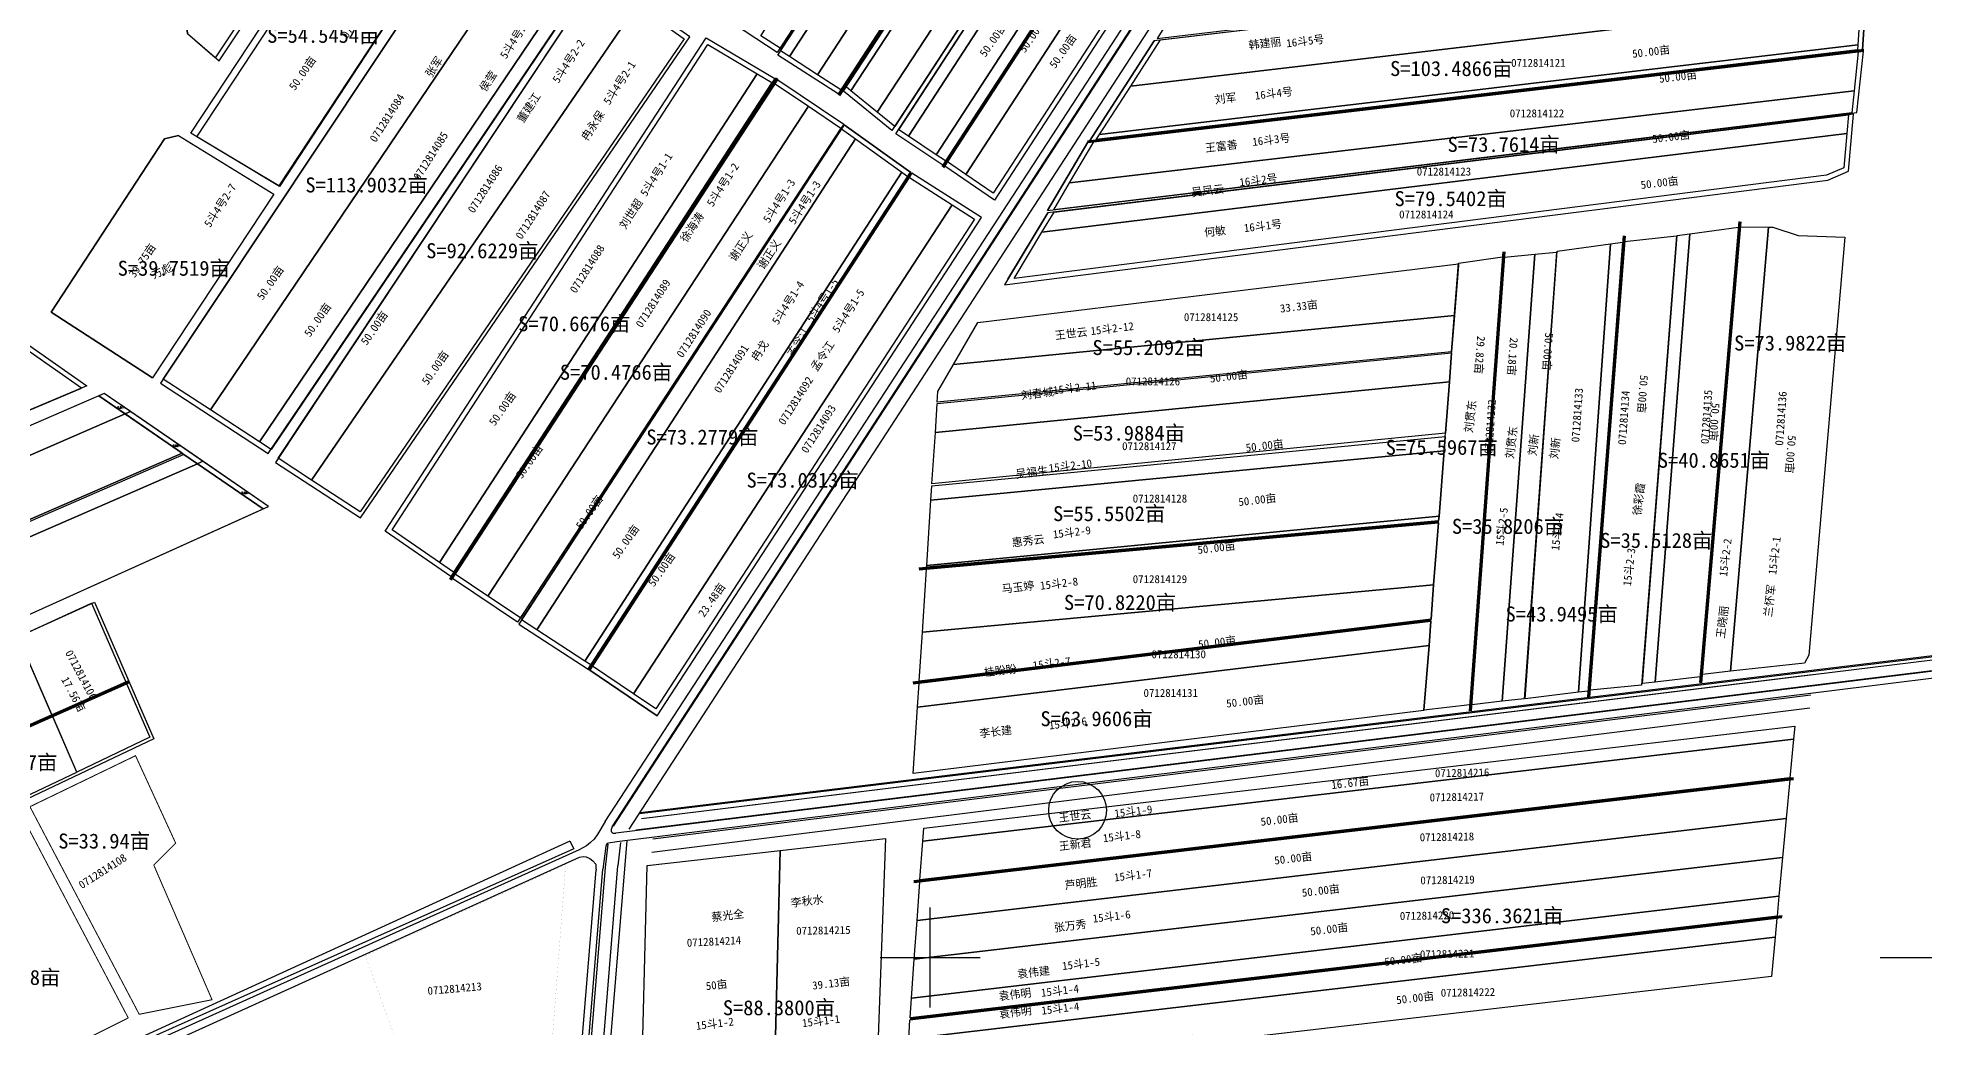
# Model space of a CAD drawing. Extents: x 541673 to 553395, y 4989791 to 4997334.
# Drawn here: x 545108 to 546994, y 4991930 to 4992920 of the extents above; entities that cross this region are included whole.
import ezdxf
from ezdxf.enums import TextEntityAlignment as Align

# ---------------------------------------------------------------- set-up
doc = ezdxf.new("R2010")
doc.units = 0
doc.header["$LTSCALE"] = 10
doc.layers.get('0').update_dxf_attribs({"linetype": 'CONTINUOUS'})
for name, color, linetype in [('2020.3月分地', 6, 'CONTINUOUS'), ('2021年', 2, 'CONTINUOUS'), ('2022年', 2, 'CONTINUOUS'), ('TK', 7, 'CONTINUOUS'), ('出地桩', 7, 'CONTINUOUS'), ('地块名称', 7, 'CONTINUOUS'), ('地籍号', 7, 'CONTINUOUS'), ('承包户', 7, 'CONTINUOUS'), ('林带', 7, 'CONTINUOUS'), ('注记', 1, 'CONTINUOUS'), ('测地框', 7, 'CONTINUOUS'), ('经营地', 6, 'CONTINUOUS'), ('经营地面积', 6, 'CONTINUOUS'), ('路林渠', 7, 'CONTINUOUS'), ('身份地块', 7, 'CONTINUOUS'), ('退界后面积', 7, 'CONTINUOUS')]:
    doc.layers.add(name, color=color, linetype=linetype)
doc.styles.add('HZ', font='rs.shx', dxfattribs={"width": 0.8, "bigfont": 'hztxt.shx'})
doc.styles.add('宋体', font='SimSun.ttf')

msp = doc.modelspace()

# ---------------------------------------------------------------- linework, layer by layer
at = {"color": 5, "linetype": 'Continuous'}
msp.add_circle((546147.5, 4992147.1), 28.9, dxfattribs=at)
at = {"layer": '2020.3月分地', "color": 3, "linetype": 'Continuous'}
for points in [[(546463.1, 4993693.6), (546491.2, 4993675.1), (545947.1, 4992845.2), (545920.8, 4992866.6)], [(546574.4, 4992700.2), (546604.7, 4992703.1), (546571.9, 4992256.2), (546541.6, 4992252.6)], [(546528.4, 4992694.2), (546572.4, 4992700.6), (546539.6, 4992252.7), (546493.8, 4992247.2), (546498.9, 4992312), (546500.7, 4992336.3), (546500.9, 4992338.3), (546503.5, 4992372.5), (546508.3, 4992434.5), (546508.5, 4992436.6), (546508.9, 4992441.2), (546513.9, 4992506.7), (546515, 4992520.8), (546515.3, 4992524.1), (546519.2, 4992575.4), (546521.5, 4992604.6), (546521.5, 4992605.4), (546524.8, 4992647.9)]]:
    msp.add_lwpolyline(points, close=True, dxfattribs=at)
at = {"layer": '2021年', "color": 4, "linetype": 'Continuous'}
for points in [[(546523.3, 4993658.9), (546551.8, 4993641.6), (546006.2, 4992802.6), (545978.5, 4992821.1)], [(545777.7, 4992912.9), (545827.1, 4992883.6), (545509.4, 4992394.9), (545462.1, 4992427.5)], [(546169.4, 4992822.8), (546927.7, 4992912.5), (546927.4, 4992907.4), (546166.2, 4992817.8)], [(546163.6, 4992815.5), (546928.1, 4992905.5), (546924, 4992866.6), (546139.5, 4992774.5)], [(545992.7, 4992116.2), (546863.4, 4992218.3), (546859.8, 4992179.6), (545989.9, 4992077.6)]]:
    msp.add_lwpolyline(points, close=True, dxfattribs=at)
at = {"layer": '2022年', "color": 4, "linetype": 'Continuous', "flags": 128}
for points in [[(545252, 4992504.3), (545195, 4992543.6), (544791.3, 4992368), (544821, 4992316.8)], [(545267.4, 4992493.7), (545253.9, 4992503), (544822, 4992315.1), (544829, 4992303)], [(545333.1, 4992448.5), (545267.4, 4992493.7), (544829, 4992303), (544863.6, 4992243.4), (545079.6, 4992345), (545095.6, 4992341.1)]]:
    msp.add_lwpolyline(points, close=True, dxfattribs=at)
at = {"layer": 'TK', "linetype": 'Continuous'}
for p, q in [((546000, 4991950), (546000, 4992050)), ((545950, 4992000), (546050, 4992000)), ((546950, 4992000), (547050, 4992000))]:
    msp.add_line(p, q, dxfattribs=at)
at = {"layer": '出地桩', "color": 2, "linetype": 'Continuous', "flags": 128}
for points in [[(545908, 4992862.8), (546461.3, 4993707.9)], [(545908.8, 4992862.3), (546462.1, 4993707.3)], [(545909.7, 4992861.7), (546462.9, 4993706.8)], [(546564.7, 4993640.7), (546011.8, 4992790.8)], [(546565.5, 4993640.1), (546012.7, 4992790.3)], [(546566.3, 4993639.6), (546013.5, 4992789.7)], [(546157.4, 4992816.7), (546933.5, 4992908.1)], [(546157.5, 4992815.7), (546933.6, 4992907.1)], [(546157.6, 4992814.8), (546933.8, 4992906.1)], [(545846.1, 4992879.7), (545519.3, 4992378.2)], [(545847, 4992879.2), (545520.2, 4992377.7)], [(545847.8, 4992878.7), (545521, 4992377.1)], [(545657.7, 4992288), (545980.4, 4992785.3)], [(545658.5, 4992287.4), (545981.3, 4992784.8)], [(545659.3, 4992286.9), (545982.1, 4992784.2)], [(546808.7, 4992735.8), (546769.5, 4992274.8)], [(546809.7, 4992735.7), (546770.5, 4992274.7)], [(546810.7, 4992735.6), (546771.5, 4992274.7)], [(546572.8, 4992705.7), (546539.1, 4992246.7)], [(546573.8, 4992705.7), (546540.1, 4992246.6)], [(546574.8, 4992705.6), (546541.1, 4992246.5)], [(546692.9, 4992721.4), (546657.5, 4992260.5)], [(546693.9, 4992721.4), (546658.5, 4992260.5)], [(546694.9, 4992721.3), (546659.5, 4992260.4)], [(545252, 4992504.3), (544821, 4992316.8)], [(545253.9, 4992503), (544822, 4992315.1)], [(545988.9, 4992389.5), (546508.5, 4992436.6)], [(545989, 4992388.5), (546508.4, 4992435.6)], [(545989.1, 4992387.5), (546508.3, 4992434.5)], [(545982.9, 4992275.6), (546500.9, 4992338.3)], [(545983, 4992274.6), (546500.8, 4992337.3)], [(545983.1, 4992273.6), (546500.7, 4992336.3)], [(545198.6, 4992276.6), (544915.9, 4992151.4)], [(545199, 4992275.6), (544916.4, 4992150.5)], [(545199.4, 4992274.7), (544916.9, 4992149.6)], [(545983.8, 4992075.8), (546863.3, 4992179)], [(545983.8, 4992074.8), (546863.2, 4992177.9)], [(545983.9, 4992076.8), (546863.4, 4992180)], [(545979.9, 4991937.6), (546851.8, 4992039.9)], [(545980, 4991938.6), (546851.9, 4992040.9)], [(545980.1, 4991939.7), (546852, 4992041.9)]]:
    msp.add_lwpolyline(points, dxfattribs=at)
at = {"layer": '林带', "color": 3}
for points, const_width in [([(545099.9, 4992150.7), (545205.5, 4992201.7), (545245.6, 4992114.3), (545223.7, 4992092.4), (545282, 4991957.7), (545209.2, 4991943.1)], 1), ([(544949.6, 4992081.1), (545089, 4992147.1), (545198.2, 4991939.5), (545073, 4991876.8)], 1), ([(545435.3, 4992001.7), (545635.6, 4992092.8), (545617.3, 4991852.4), (545497.2, 4991830.6)], 0.05)]:
    msp.add_lwpolyline(points, close=True, dxfattribs=dict(at, const_width=const_width))
at = {"layer": '测地框', "color": 7, "linetype": 'Continuous', "flags": 128}
for points, elevation in [([(545847.2, 4992904.9), (545792.9, 4992940.4), (546342.3, 4993782.1), (546397.5, 4993747.8)], 279.4), ([(546399.1, 4993747.2), (546457.8, 4993707.6), (545908, 4992863.5), (545847.8, 4992902.3)], 280), ([(546460.7, 4993701.1), (546511.3, 4993667.9), (545961.9, 4992826.8), (545913.3, 4992866.2)], 279.2), ([(546012.7, 4992792.2), (545965.9, 4992823.5), (546515.9, 4993669.3), (546564.1, 4993639.9)], 279.2), ([(546064.5, 4992757.1), (546014.6, 4992791.3), (546566.1, 4993639), (546617, 4993606.8)], 279.4), ([(545444.1, 4993129.9), (545330.8, 4993206.3), (545187.9, 4993002.9), (545255.4, 4992942.9), (545257.3, 4992923.8), (545289, 4992896.4)], 280.7), ([(545349.5, 4992771), (545260.8, 4992824.2), (545458.5, 4993123.9), (545540.4, 4993062.6)], 279.9), ([(546938.8, 4993003.8), (546944.2, 4993099.3), (546293.1, 4993024.5), (546227.1, 4992919)], 279.4), ([(545664.5, 4992986.8), (545657, 4992991.5), (545549.7, 4993054.7), (545230.4, 4992574.1), (545338.2, 4992503.8)], 280.1), ([(546932.4, 4992907.5), (546938.2, 4993001.1), (546224.1, 4992916.6), (546159.3, 4992816.3)], 279.7), ([(545759.7, 4992920.5), (545669.9, 4992983.8), (545345.4, 4992495), (545430.3, 4992439.5)], 279.6), ([(545520.9, 4992380.9), (545455.2, 4992426.1), (545776.1, 4992919.6), (545844.7, 4992879)], 279.2), ([(546926.8, 4992845), (546933.2, 4992906.3), (546157.7, 4992815.3), (546117.4, 4992746.8)], 279.6), ([(545587.6, 4992335.4), (545522.4, 4992379), (545847.9, 4992877.7), (545913.6, 4992833.3)], 279.2), ([(546897.7, 4992777.3), (546918.2, 4992786.2), (546923.4, 4992843.1), (546117.6, 4992744.4), (546074.3, 4992672.7)], 279.5), ([(545222.6, 4992579.4), (545121.1, 4992645.1), (545234.4, 4992818.5), (545248.4, 4992822), (545343.8, 4992763.2)], 280.4), ([(545980.6, 4992784.9), (545914.2, 4992832.7), (545588.8, 4992333.3), (545658.1, 4992288.3)], 279.1), ([(546051.5, 4992739.8), (545981.7, 4992784.3), (545659.7, 4992287.2), (545727.1, 4992241.7)], 279.2), ([(544760.6, 4992404.3), (544708.2, 4992494.6), (544712.8, 4992496.8), (545050.3, 4992640), (545055.9, 4992642.1), (545156.9, 4992571.4)], 280.7), ([(544949.2, 4992088.4), (544871, 4992222.3), (545164.4, 4992355.3), (545223.7, 4992218.6)], 279.6)]:
    msp.add_lwpolyline(points, close=True, dxfattribs=dict(at, elevation=elevation))
for points, elevation in [([(546938.2, 4993001.1), (546932.4, 4992907.5)], 279.7), ([(545455.2, 4992426.1), (545776.1, 4992919.6)], 279.2), ([(545776.1, 4992919.6), (545844.7, 4992879)], 279.2), ([(546159.3, 4992816.3), (546224.1, 4992916.6)], 279.7), ([(545248.4, 4992822), (545234.4, 4992818.5), (545121.1, 4992645.1)], 280.4), ([(545914.2, 4992832.7), (545980.6, 4992784.9)], 279.1), ([(546012.7, 4992792.2), (545965.9, 4992823.5)], 279.2), ([(546117.4, 4992746.8), (546157.7, 4992815.3)], 279.6), ([(546064.5, 4992757.1), (546014.6, 4992791.3)], 279.4), ([(546074.3, 4992672.7), (546897.7, 4992777.3), (546918.2, 4992786.2)], 279.5), ([(546077.6, 4992678.2), (546117.6, 4992744.4)], 279.5), ([(545121.1, 4992645.1), (545222.6, 4992579.4)], 280.4), ([(545230.4, 4992574.1), (545338.2, 4992503.8)], 280.1), ([(545520.9, 4992380.9), (545455.2, 4992426.1)], 279.2), ([(545587.6, 4992335.4), (545522.4, 4992379)], 279.2), ([(545727.1, 4992241.7), (545659.7, 4992287.2)], 279.2)]:
    msp.add_lwpolyline(points, dxfattribs=dict(at, elevation=elevation))
msp.add_lwpolyline([(545338.4, 4992450.9), (545174.1, 4992564), (545014.8, 4992494.8), (545005.3, 4992488.6), (544773.1, 4992389.4), (544859, 4992241.2), (545079.6, 4992345), (545095.6, 4992341.1)], close=True, dxfattribs=at)
at = {"layer": '测地框', "color": 1, "linetype": 'Continuous', "flags": 128}
for points in [[(545121.9, 4992242.6), (545088, 4992320.7), (544873.8, 4992223.6), (544915.9, 4992151.4)], [(545146.7, 4992185.4), (545122.7, 4992240.8), (544916.9, 4992149.6), (544950.4, 4992092.3)]]:
    msp.add_lwpolyline(points, close=True, dxfattribs=at)
at = {"layer": '经营地', "color": 5, "linetype": 'Continuous'}
msp.add_line((545168.7, 4992561.7), (545333.1, 4992448.5), dxfattribs=at)
for points in [[(546022, 4992752.7), (546044.5, 4992738.3), (545725.6, 4992248.7), (545703.4, 4992263.7)], [(545088, 4992320.7), (545161.6, 4992354.1), (545219.8, 4992220.1), (545146.7, 4992185.4)]]:
    msp.add_lwpolyline(points, close=True, dxfattribs=at)
at = {"layer": '经营地', "color": 5, "linetype": 'Continuous', "flags": 128}
msp.add_lwpolyline([(545195, 4992543.6), (545168.7, 4992561.7), (545014.8, 4992494.8), (545005.3, 4992488.6), (544777.8, 4992391.4), (544791.3, 4992368)], close=True, dxfattribs=at)
at = {"layer": '路林渠', "color": 5, "linetype": 'Continuous', "flags": 128}
for points, elevation in [([(545682.1, 4992130.7), (546662.9, 4993640), (546677.6, 4993664.6), (546694.8, 4993688.3), (546709.3, 4993710.1), (546723.4, 4993730.5), (546738.3, 4993751.9), (546753.1, 4993773.7), (546772.3, 4993802.3)], 280.3), ([(545682.1, 4992130.7), (546662.9, 4993640), (546677.6, 4993664.6), (546694.8, 4993688.3), (546709.3, 4993710.1), (546723.4, 4993730.5), (546738.3, 4993751.9), (546753.1, 4993773.7), (546772.3, 4993802.3)], 280.3), ([(545675.2, 4992135.9), (546657.8, 4993643.5), (546673.2, 4993666.6), (546691.3, 4993692.9), (546704.6, 4993713), (546719, 4993734.2), (546733.2, 4993754.3), (546749.6, 4993778.4)], 280.3), ([(545675.2, 4992135.9), (546657.8, 4993643.5), (546673.2, 4993666.6), (546691.3, 4993692.9), (546704.6, 4993713), (546719, 4993734.2), (546733.2, 4993754.3), (546749.6, 4993778.4)], 280.3), ([(544462, 4992854.9), (545063.8, 4991857.2), (545068.4, 4991851.5), (545074, 4991847.6), (545081.6, 4991845.8), (545091.3, 4991847.3), (545649.5, 4992100.3)], 283.2), ([(544462, 4992854.9), (545063.8, 4991857.2), (545068.4, 4991851.5), (545074, 4991847.6), (545081.6, 4991845.8), (545091.3, 4991847.3), (545649.5, 4992100.3)], 283.2), ([(545649, 4992107.5), (545088.9, 4991854.9), (545081.8, 4991852.5), (545079, 4991852.2), (545076.9, 4991852.7), (545075, 4991854.2), (545073.5, 4991855.9), (544468.5, 4992860.5)], 280.2), ([(545649, 4992107.5), (545088.9, 4991854.9), (545081.8, 4991852.5), (545079, 4991852.2), (545076.9, 4991852.7), (545075, 4991854.2), (545073.5, 4991855.9), (544468.5, 4992860.5)], 280.2), ([(547431.9, 4992339.3), (547413, 4992336.6), (545685.7, 4992124.3)], 281), ([(547431.9, 4992339.3), (547413, 4992336.6), (545685.7, 4992124.3)], 281), ([(547414, 4992330.4), (545686.6, 4992115.5)], 281.1), ([(547414, 4992330.4), (545686.6, 4992115.5)], 281.1), ([(545675.2, 4992135.9), (545667.7, 4992123.5), (545664, 4992118.4), (545660.5, 4992114.9), (545656.3, 4992111.7), (545649, 4992107.5)], 280.3), ([(545675.2, 4992135.9), (545667.7, 4992123.5), (545664, 4992118.4), (545660.5, 4992114.9), (545656.3, 4992111.7), (545649, 4992107.5)], 280.3), ([(545682.1, 4992130.7), (545681.2, 4992128), (545681.1, 4992126), (545682.9, 4992124.3), (545685.7, 4992124.3)], 280.3), ([(545649.5, 4992100.3), (545653, 4992101), (545656, 4992100.5), (545659.8, 4992099), (545662.8, 4992096.6), (545665.7, 4992093.2), (545665.9, 4992089.3)], 280.2), ([(545649.5, 4992100.3), (545653, 4992101), (545656, 4992100.5), (545659.8, 4992099), (545662.8, 4992096.6), (545665.7, 4992093.2), (545665.9, 4992089.3)], 280.2), ([(545675.6, 4992111.4), (545672.8, 4992088.1)], 280.3), ([(545675.6, 4992111.4), (545672.8, 4992088.1)], 280.3), ([(545686.6, 4992115.5), (545678.4, 4992114.4), (545677.2, 4992113.9), (545676, 4992112.4), (545675.6, 4992111.4)], 280.3), ([(545686.6, 4992115.5), (545678.4, 4992114.4), (545677.2, 4992113.9), (545676, 4992112.4), (545675.6, 4992111.4)], 280.3), ([(545501.7, 4990091), (545666.1, 4992087.5)], 280.5), ([(545508.3, 4990091), (545672.8, 4992088.1)], 282.9), ([(545665.9, 4992089.3), (545666.1, 4992087.5)], 280.2)]:
    msp.add_lwpolyline(points, dxfattribs=dict(at, elevation=elevation))
at = {"layer": '路林渠', "color": 4, "linetype": 'Continuous', "flags": 128}
for points, elevation in [([(545683.5, 4992131.2), (546664.3, 4993640.5), (546679, 4993665), (546696.2, 4993688.8), (546710.7, 4993710.5), (546724.8, 4993730.9), (546739.7, 4993752.3), (546754.5, 4993774.2), (546773.7, 4993802.7)], 280.1), ([(545683.5, 4992131.2), (546664.3, 4993640.5), (546679, 4993665), (546696.2, 4993688.8), (546710.7, 4993710.5), (546724.8, 4993730.9), (546739.7, 4993752.3), (546754.5, 4993774.2), (546773.7, 4993802.7)], 280.1), ([(545699.1, 4992128.1), (546679.9, 4993637.4), (546694.7, 4993661.9), (546711.9, 4993685.7), (546726.3, 4993707.4), (546740.5, 4993727.8), (546755.3, 4993749.2), (546770.2, 4993771.1), (546789.4, 4993799.6)], 280), ([(545699.1, 4992128.1), (546679.9, 4993637.4), (546694.7, 4993661.9), (546711.9, 4993685.7), (546726.3, 4993707.4), (546740.5, 4993727.8), (546755.3, 4993749.2), (546770.2, 4993771.1), (546789.4, 4993799.6)], 280), ([(545709.3, 4992143.8), (547751.1, 4992391.7)], 280.8), ([(545710.1, 4992145), (547751.2, 4992392.8)], 280.7), ([(546880.6, 4992262.4), (545722.7, 4992118.4)], 280.8), ([(546879.7, 4992249.1), (545721.6, 4992105)], 280.7), ([(545677.8, 4992113.2), (545675, 4992089.9)], 280), ([(545677.8, 4992113.2), (545675, 4992089.9)], 280), ([(545690.4, 4992114.9), (545687.7, 4992091.6)], 280.3), ([(545690.4, 4992114.9), (545687.7, 4992091.6)], 280.3), ([(545675, 4992089.9), (545590.4, 4991058.9)], 280), ([(545604.2, 4991060.9), (545687.7, 4992091.6)], 284.6)]:
    msp.add_lwpolyline(points, dxfattribs=dict(at, elevation=elevation))
at = {"layer": '路林渠', "color": 3, "linetype": 'Continuous', "flags": 128}
for points in [[(545174.1, 4992564), (545168.7, 4992561.7), (545195, 4992543.6), (545200.4, 4992545.9)], [(545200.4, 4992545.9), (545195, 4992543.6), (545252, 4992504.3), (545253.9, 4992503), (545267.4, 4992493.7), (545272.8, 4992496.1)], [(545272.8, 4992496.1), (545267.4, 4992493.7), (545333.1, 4992448.5), (545338.4, 4992450.9)]]:
    msp.add_lwpolyline(points, close=True, dxfattribs=at)
at = {"layer": '路林渠', "color": 2, "linetype": 'Continuous', "flags": 128}
msp.add_lwpolyline([(544821, 4992316.8), (545252, 4992504.3), (545253.9, 4992503), (544822, 4992315.1)], close=True, dxfattribs=at)
at = {"layer": '路林渠', "color": 3, "linetype": 'Continuous', "flags": 128}
for points, elevation in [([(547457.7, 4992353.7), (547438.9, 4992350.9), (545711.5, 4992138.7)], 280.9), ([(547452, 4992342.2), (547433.1, 4992339.5), (545705.8, 4992127.2)], 280.8), ([(546881.3, 4992271.7), (545705.8, 4992127.2)], 280.8), ([(546882.1, 4992282.5), (545711.5, 4992138.7)], 280.9), ([(545643.7, 4992108.6), (545077, 4991855.5)], 279.2), ([(545643.7, 4992108.6), (545077, 4991855.5)], 279.2), ([(545639.7, 4992116.2), (545081.9, 4991861)], 278.8), ([(545639.7, 4992116.2), (545081.9, 4991861)], 278.8), ([(545610.6, 4991068.1), (545697.1, 4992116.8)], 280.8), ([(545639.7, 4992116.2), (545643.7, 4992108.6)], 278.8), ([(545639.7, 4992116.2), (545643.7, 4992108.6)], 278.8)]:
    msp.add_lwpolyline(points, dxfattribs=dict(at, elevation=elevation))
at = {"layer": '身份地块', "color": 1, "linetype": 'Continuous'}
for points in [[(546375.2, 4993755.7), (546394.7, 4993743.6), (545850, 4992909.1), (545830.8, 4992921.6)], [(546396.4, 4993743), (546405.1, 4993737.2), (545859.3, 4992900.8), (545850.5, 4992906.5)], [(546405.1, 4993737.2), (546432.7, 4993718.5), (545887.4, 4992882.7), (545859.3, 4992900.8)], [(546432.7, 4993718.5), (546455.1, 4993703.4), (545910.8, 4992867.7), (545887.4, 4992882.7)], [(546458, 4993696.9), (546463.1, 4993693.6), (545920.8, 4992866.6), (545916.1, 4992870.4)], [(546491.2, 4993675.1), (546508.6, 4993663.7), (545964.6, 4992831), (545947.1, 4992845.2)], [(546513.2, 4993665.1), (546523.3, 4993658.9), (545978.5, 4992821.1), (545968.7, 4992827.7)], [(546551.8, 4993641.6), (546561.4, 4993635.7), (546015.5, 4992796.4), (546006.2, 4992802.6)], [(546563.3, 4993634.8), (546582, 4993623), (546035.6, 4992783), (546017.3, 4992795.5)], [(546582, 4993623), (546610, 4993605.3), (546063.1, 4992764.1), (546035.6, 4992783)], [(545547, 4993050.5), (545599.5, 4993019.6), (545280.5, 4992547.4), (545233.2, 4992578.3)], [(545599.5, 4993019.6), (545649.9, 4992989.9), (545329.4, 4992515.5), (545280.5, 4992547.4)], [(545649.9, 4992989.9), (545654.4, 4992987.3), (545661.7, 4992982.7), (545341, 4992507.9), (545329.4, 4992515.5)], [(546230.5, 4992917.4), (546933.1, 4993000.5), (546930.5, 4992957.6), (546200.8, 4992871.3)], [(545667.1, 4992979.6), (545706.6, 4992951.8), (545381.6, 4992477.3), (545348.2, 4992499.2)], [(545706.6, 4992951.8), (545754, 4992918.4), (545430.2, 4992445.5), (545381.6, 4992477.3)], [(546200.8, 4992871.3), (546930.5, 4992957.6), (546927.7, 4992912.5), (546169.4, 4992822.8)], [(545827.1, 4992883.6), (545841.9, 4992874.8), (545523.6, 4992385.1), (545509.4, 4992394.9)], [(545845.2, 4992873.5), (545878.4, 4992851.1), (545557.8, 4992361.4), (545525.1, 4992383.2)], [(546139.5, 4992774.5), (546924, 4992866.6), (546921.7, 4992844.4), (546123.7, 4992747.6)], [(545878.4, 4992851.1), (545910.9, 4992829.1), (545590.4, 4992339.6), (545557.8, 4992361.4)], [(546123.9, 4992745.2), (546918.3, 4992842.5), (546916.6, 4992823.8), (546111.8, 4992725.2)], [(545911.4, 4992828.5), (545925.4, 4992818.5), (545606.9, 4992327.6), (545591.5, 4992337.5)], [(545925.4, 4992818.5), (545971.8, 4992785.1), (545654.7, 4992296.4), (545606.9, 4992327.6)], [(546111.8, 4992725.2), (546916.6, 4992823.8), (546913.5, 4992789.6), (546896.4, 4992782.2), (546083.9, 4992679)], [(545971.8, 4992785.1), (545977.6, 4992780.9), (545660.7, 4992292.6), (545654.7, 4992296.4)], [(545979.3, 4992779.9), (546022, 4992752.7), (545703.4, 4992263.7), (545662.4, 4992291.4), (545719.8, 4992380)], [(546747, 4992721.9), (546759.6, 4992723.6), (546724.9, 4992275.2), (546712.4, 4992273.8)], [(546759.6, 4992723.6), (546808.2, 4992730.1), (546770, 4992280.5), (546724.9, 4992275.2)], [(546810.2, 4992730.5), (546838.2, 4992730.3), (546800.5, 4992286.1), (546772.2, 4992283)], [(546838.2, 4992730.3), (546842.8, 4992730.3), (546867.9, 4992721.9), (546914.6, 4992720.1), (546878.7, 4992302.2), (546874.3, 4992294.3), (546800.5, 4992286.1)], [(546604.7, 4992703.1), (546626.4, 4992705.2), (546593.9, 4992258.7), (546571.9, 4992256.2)], [(546627.1, 4992706.3), (546680.5, 4992713.6), (546648.3, 4992265.1), (546595, 4992258.6)], [(546680.5, 4992713.6), (546692.4, 4992715.2), (546657.9, 4992266.3), (546648.3, 4992265.1)], [(546694.5, 4992716), (546746.2, 4992721.4), (546711.5, 4992272.3), (546660, 4992267.3)], [(546047.7, 4992634.8), (546528.4, 4992693.4), (546528.3, 4992692.3), (546524.4, 4992641.8), (546023.4, 4992592.8)], [(546023.4, 4992592.8), (546524.4, 4992641.8), (546521.5, 4992605.4), (546007.2, 4992555.1), (546007.9, 4992566)], [(546007.1, 4992554), (546521.5, 4992604.6), (546519.2, 4992575.4), (546005.3, 4992524.8)], [(546005.3, 4992524.8), (546519.2, 4992575.4), (546515.3, 4992524.1), (546001.9, 4992473.5)], [(546001.8, 4992471.4), (546515, 4992520.8), (546513.9, 4992506.7), (546000.9, 4992457.3)], [(546000.9, 4992457.3), (546513.9, 4992506.7), (546508.9, 4992441.2), (545996.6, 4992391.8)], [(545996.6, 4992391.8), (546508.9, 4992441.2), (546508.5, 4992436.6), (545996.5, 4992390.2)], [(545996.4, 4992388.1), (546508.3, 4992434.5), (546503.5, 4992372.5), (545992.3, 4992325.4)], [(545992.3, 4992325.4), (546503.5, 4992372.5), (546500.9, 4992338.3), (545989.1, 4992276.4)], [(545989, 4992274.4), (546500.7, 4992336.3), (546498.9, 4992312), (545987.4, 4992250.4)], [(545987.4, 4992250.4), (546498.9, 4992312), (546493.8, 4992247.2), (546493.8, 4992247), (545983.1, 4992183.8)], [(545993.6, 4992129.1), (546864.6, 4992231.2), (546863.4, 4992218.3), (545992.7, 4992116.2)], [(545989.7, 4992075.5), (546859.6, 4992177.5), (546856, 4992138.8), (545987, 4992036.9)], [(545987, 4992036.9), (546856, 4992138.8), (546852.4, 4992100), (545984.2, 4991998.2)], [(545850.2, 4992107), (545955.5, 4992119), (545946.9, 4991884.5), (545930.8, 4991863.1), (545843.7, 4991854.7)], [(545717.1, 4992091.9), (545850.2, 4992107), (545843.7, 4991854.7), (545710.6, 4991842)], [(545984.2, 4991998.2), (546852.4, 4992100), (546848.7, 4992061.1), (545981.5, 4991959.4)], [(545981.5, 4991959.4), (546848.7, 4992061.1), (546846.9, 4992041.3), (545980.1, 4991939.7)], [(545979.9, 4991937.6), (546846.7, 4992039.3), (546844.9, 4992020.2), (545978.6, 4991918.6)], [(545978.6, 4991918.6), (546844.9, 4992020.2), (546841.3, 4991980.9), (546294, 4991917.2), (546262.2, 4991921.8), (546191.9, 4991914.5), (546181.1, 4991900.7), (545975.5, 4991876.3)]]:
    msp.add_lwpolyline(points, close=True, dxfattribs=at)
at = {"layer": '身份地块', "color": 1, "linetype": 'Continuous', "flags": 128}
for points in [[(545332.5, 4993199.1), (545437.2, 4993128.5), (545285.1, 4992899.7), (545265.6, 4992916.7), (545257.3, 4992923.8), (545255.4, 4992942.9), (545192.1, 4992999.2)], [(545461, 4993115.8), (545537.7, 4993058.4), (545348.9, 4992771.4), (545266.8, 4992820.6)], [(545151.5, 4992569.2), (545100.2, 4992605.1), (544739, 4992451.5), (544765.2, 4992406.3)]]:
    msp.add_lwpolyline(points, close=True, dxfattribs=at)
at = {"layer": '身份地块', "color": 1, "linetype": 'Continuous', "elevation": 280.4, "flags": 128}
msp.add_lwpolyline([(545234.4, 4992818.5), (545248.4, 4992822), (545343.8, 4992763.2), (545222.6, 4992579.4), (545121.1, 4992645.1)], close=True, dxfattribs=at)

# ---------------------------------------------------------------- texts
at = {"layer": '2020.3月分地', "color": 3, "linetype": 'Continuous', "style": '宋体'}
for s, rotation, p in [('50.00亩', 55.2668, (546062.7, 4992917.8)), ('29.82亩', 265.9103, (546550, 4992602.4)), ('20.18亩', 265.9103, (546582.8, 4992600.8)), ('刘贯东', 83, (546539.9, 4992541)), ('刘贯东', 83, (546581, 4992515))]:
    msp.add_text(s, height=8, rotation=rotation, dxfattribs=at).set_placement(p, align=Align.MIDDLE)
at = {"layer": '2021年', "color": 4, "linetype": 'Continuous', "style": '宋体'}
for s, rotation, p in [('50.00亩', 6.8347, (546747.8, 4992881.1)), ('王富善', 6.8347, (546291.1, 4992811.5)), ('刘世超', 57, (545700.6, 4992743.7)), ('50.00亩', 55.2668, (545572.1, 4992549)), ('王新君', 6.8347, (546145, 4992113.2)), ('15斗1-8', 6.8347, (546191.7, 4992121.6))]:
    msp.add_text(s, height=8, rotation=rotation, dxfattribs=at).set_placement(p, align=Align.MIDDLE)
at = {"layer": '2022年', "color": 2, "linetype": 'Continuous', "style": 'HZ', "width": 0.8}
for s, p in [('0.24亩', (545187.4, 4992548.8)), ('0.66亩', (545242.8, 4992510.7)), ('0.60亩', (545311.4, 4992463.4))]:
    msp.add_text(s, height=2, dxfattribs=at).set_placement(p)
at = {"layer": '地块名称', "color": 1, "linetype": 'Continuous', "style": '宋体'}
for s, rotation, p in [('5斗4号2-3', 57, (545585.8, 4992920.7)), ('5斗4号2-2', 57, (545638.2, 4992896.3)), ('16斗5号', 6.8347, (546375.1, 4992916.5)), ('5斗4号2-1', 57, (545689.2, 4992874.7)), ('16斗4号', 6.8347, (546343.6, 4992864.2)), ('16斗3号', 6.8347, (546341.1, 4992817.9)), ('5斗4号1-1', 57, (545726, 4992783)), ('5斗4号1-2', 57, (545792.5, 4992772.8)), ('16斗2号', 6.8347, (546328.2, 4992777.5)), ('5斗4号1-3', 57, (545848.8, 4992756.7)), ('5斗4号1-3', 57, (545874.3, 4992755)), ('16斗1号', 6.8347, (546332.7, 4992731.7)), ('5斗4号1-4', 57, (545857.7, 4992654.8)), ('5斗4号1-5', 57, (545892, 4992657.1)), ('5斗4号1-5', 57, (545918, 4992646.7)), ('15斗2-11', 6.8347, (546144.6, 4992569.8)), ('15斗2-10', 6.8347, (546140.2, 4992492)), ('15斗2-5', 83, (546571.4, 4992430.9)), ('15斗2-4', 83, (546627, 4992425.9)), ('15斗2-9', 6.8347, (546141.7, 4992425.4)), ('15斗2-3', 83, (546698.8, 4992390.4)), ('15斗2-2', 83, (546795, 4992399.9)), ('15斗2-1', 83, (546844.1, 4992401.8)), ('15斗2-8', 6.8347, (546128.9, 4992374.1)), ('15斗2-7', 6.8347, (546121.5, 4992294.4)), ('15斗2-6', 6.8347, (546137.8, 4992234.4)), ('15斗1-7', 6.8347, (546202.9, 4992082.4)), ('15斗1-6', 6.8347, (546181.5, 4992041.2)), ('15斗1-5', 6.8347, (546150.9, 4991993.8)), ('15斗1-4', 6.8347, (546129.8, 4991967)), ('15斗1-4', 6.8347, (546130.2, 4991949.2)), ('15斗1-2', 6.8347, (545784.7, 4991934)), ('15斗1-1', 6.8347, (545890.9, 4991936.7))]:
    msp.add_text(s, height=8, rotation=rotation, dxfattribs=at).set_placement(p, align=Align.MIDDLE)
at = {"layer": '地籍号', "color": 1, "linetype": 'Continuous', "style": '宋体'}
for s, rotation, p in [('0712814083', 57.4676, (545428.9, 4992943.4)), ('0712814084', 57.4676, (545457, 4992839.4)), ('0712814085', 57.4676, (545500.6, 4992801.5)), ('0712814086', 57.4676, (545555.1, 4992768.6)), ('0712814087', 57.4676, (545602.9, 4992742.4)), ('0712814088', 57.4676, (545657.1, 4992688.5)), ('0712814089', 57.4676, (545723, 4992654)), ('0712814090', 57.4676, (545763.8, 4992624)), ('0712814091', 57.4676, (545801.2, 4992588.6)), ('0712814092', 57.4676, (545865.6, 4992556.7)), ('0712814093', 57.4676, (545888.4, 4992528.5)), ('0712814132', 86.0358, (546560, 4992530.7)), ('0712814133', 86.0358, (546647.1, 4992542.3)), ('0712814134', 86.0358, (546693.7, 4992539.7)), ('0712814135', 86.0358, (546776.4, 4992540.5)), ('0712814136', 86.0358, (546850.8, 4992538.9)), ('0712814106', 298, (545151.2, 4992282.5)), ('0712814216', 0.9784, (546532, 4992184.6, 3.2)), ('0712814217', 0.9784, (546526.7, 4992160.4, 3.2)), ('0712814218', 0.9784, (546516.8, 4992120.5, 3.2)), ('0712814108', 32.6786, (545172.6, 4992086.2)), ('0712814219', 0.9784, (546517.4, 4992077.4, 3.2)), ('0712814220', 0.9784, (546496.9, 4992041.8, 3.2)), ('0712814215', 0.9784, (545893.3, 4992027, 3.2)), ('0712814214', 2.8469, (545783.9, 4992015.9, 3.2)), ('0712814221', 0.9784, (546517, 4992003.5, 3.2)), ('0712814213', 5.0278, (545524.6, 4991968.8, 3.2)), ('0712814222', 0.9784, (546537.8, 4991965, 3.2))]:
    msp.add_text(s, height=8, rotation=rotation, dxfattribs=at).set_placement(p, align=Align.MIDDLE)
for s, p in [('0712814121', (546608.2, 4992894.5)), ('0712814122', (546606.8, 4992844)), ('0712814123', (546513.8, 4992785.8)), ('0712814124', (546496.2, 4992742.9)), ('0712814125 ', (546283.7, 4992640.2)), ('0712814126', (546222.8, 4992576)), ('0712814127', (546219.2, 4992511.2)), ('0712814128', (546229.8, 4992458.8)), ('0712814129', (546229.8, 4992378.2)), ('0712814130', (546248.6, 4992303.1)), ('0712814131', (546240.6, 4992264.4))]:
    msp.add_text(s, height=8, dxfattribs=at).set_placement(p, align=Align.MIDDLE)
at = {"layer": '承包户', "color": 1, "linetype": 'Continuous', "style": '宋体'}
for s, rotation, p in [('韩建丽', 6.8347, (546334.8, 4992914.3)), ('张军', 57, (545503.9, 4992890.6)), ('侯莹', 57, (545557.9, 4992876.4)), ('董建江', 57, (545598.5, 4992849.9)), ('刘军', 6.8347, (546295.3, 4992859.2)), ('冉永保', 57, (545662.5, 4992831.9)), ('吴凤云', 6.8347, (546277.6, 4992766.8)), ('徐海涛', 57, (545761.7, 4992730.3)), ('谢正义', 57, (545810.4, 4992711.4)), ('何敏', 6.8347, (546284.9, 4992726.3)), ('谢正义', 57, (545838.8, 4992703.4)), ('孟令江', 57, (545867.2, 4992616.2)), ('冉戈', 57, (545829.5, 4992606.9)), ('孟令江', 57, (545892.3, 4992601.6)), ('刘春城', 6.8347, (546107.2, 4992564.1)), ('刘新', 83, (546602.9, 4992512.6)), ('刘新', 83, (546624.6, 4992509.2)), ('吴福生', 6.8347, (546101.7, 4992485.4)), ('徐彩霞', 83, (546708.4, 4992458.3)), ('惠秀云', 6.8347, (546098, 4992416.8)), ('马玉婷', 6.8347, (546087.8, 4992370.5)), ('兰怀军', 83, (546839.2, 4992356.7)), ('王晓丽', 83, (546792, 4992335.4)), ('桂盼盼', 6.8347, (546070.2, 4992287.1)), ('李长建', 6.8347, (546065.5, 4992226)), ('芦明胜', 6.8347, (546150.8, 4992074.1)), ('蔡光全', 6.8347, (545797.6, 4992042.3)), ('张万秀', 6.8347, (546140, 4992031.8)), ('袁伟建', 6.8347, (546103.4, 4991985.3)), ('袁伟明', 6.8347, (546084.8, 4991963.2)), ('袁伟明', 6.8347, (546085.2, 4991945.4))]:
    msp.add_text(s, height=8, rotation=rotation, dxfattribs=at).set_placement(p, align=Align.MIDDLE)
at = {"layer": '注记', "color": 0, "linetype": 'Continuous', "style": '宋体'}
for s, p in [('S=54.5454亩', (545393.3, 4992922.4)), ('S=103.4866亩', (546521.2, 4992889.2)), ('S=73.7614亩', (546573.6, 4992813.3)), ('S=113.9032亩', (545436.6, 4992772.8)), ('S=79.5402亩', (546520.6, 4992759.1)), ('S=92.6229亩', (545552.3, 4992707)), ('S=39.7519亩', (545243.8, 4992689.5)), ('S=70.6676亩', (545644.3, 4992634)), ('S=55.2092亩', (546218.5, 4992610.2)), ('S=73.9822亩', (546860.1, 4992614.7)), ('S=70.4766亩', (545686, 4992585.5)), ('S=53.9884亩', (546198.8, 4992524.6)), ('S=73.2779亩', (545772.4, 4992520.7)), ('S=75.5967亩', (546511.7, 4992510.4)), ('S=40.8651亩', (546783.9, 4992497.5)), ('S=73.0313亩', (545872.6, 4992477.6)), ('S=55.5502亩', (546179.1, 4992444.1)), ('S=35.8206亩', (546577.9, 4992431.4)), ('S=35.5128亩', (546726.2, 4992417.3)), ('S=70.8220亩', (546190, 4992355.3)), ('S=43.9495亩', (546631.6, 4992343.7)), ('S=63.9606亩', (546166.5, 4992239)), ('S=71.2047亩', (545071.4, 4992195.4)), ('S=33.94亩', (545174.2, 4992116.7)), ('S=336.3621亩', (546572, 4992042)), ('S=52.08亩', (545084.5, 4991980.3)), ('S=88.3800亩', (545848.9, 4991950))]:
    msp.add_text(s, height=15, dxfattribs=at).set_placement(p, align=Align.MIDDLE)
at = {"layer": '经营地面积', "color": 5, "linetype": 'Continuous', "style": '宋体'}
for s, rotation, p in [('23.48亩', 55.2668, (545781.4, 4992357.7)), ('17.56亩', 298.2731, (545143.7, 4992263.2, -279.9))]:
    msp.add_text(s, height=8, rotation=rotation, dxfattribs=at).set_placement(p, align=Align.MIDDLE)
at = {"layer": '身份地块', "color": 1, "linetype": 'Continuous', "style": '宋体'}
for s, rotation, p in [('5斗4号2-7', 57, (545289.9, 4992752.1)), ('39.75亩', 55.2668, (545212, 4992697.1)), ('方彪', 23.953, (545231.8, 4992686.8, -279.9)), ('33.33亩', 6.8347, (546368.7, 4992651.3)), ('王世云', 6.8347, (546141, 4992624)), ('15斗2-12', 6.8347, (546182, 4992629.1)), ('16.67亩', 6.8347, (546420.1, 4992174.8)), ('王世云', 6.8347, (546144.8, 4992141.5)), ('15斗1-9', 6.8347, (546203.2, 4992146.3)), ('李秋水', 6.8347, (545877, 4992056.6)), ('39.13亩', 6.8347, (545901, 4991974.3))]:
    msp.add_text(s, height=8, rotation=rotation, dxfattribs=at).set_placement(p, align=Align.MIDDLE)
at = {"layer": '退界后面积', "color": 1, "linetype": 'Continuous', "style": '宋体'}
for s, rotation, p in [('50.00亩', 55.2668, (546102.1, 4992922)), ('50.00亩', 55.2668, (546132.5, 4992906.4)), ('50.00亩', 6.8347, (546720.9, 4992906.1, -279.6)), ('50.00亩', 55.2668, (545372.2, 4992884.4)), ('50.00亩', 6.8347, (546741, 4992820.9)), ('50.00亩', 6.8347, (546729.4, 4992774.9)), ('50.00亩', 55.2668, (545340, 4992674.8)), ('50.00亩', 55.2668, (545387.3, 4992637.8)), ('50.00亩', 55.2668, (545444, 4992629.6, 279.6)), ('50.00亩', 265.9103, (546618, 4992605.8)), ('50.00亩', 55.2668, (545504.9, 4992589.9)), ('50.00亩', 6.8347, (546298.7, 4992581.3)), ('50.00亩', 265.9103, (546712.9, 4992563.2)), ('50.00亩', 265.9103, (546784.5, 4992535.4)), ('50.00亩', 6.8347, (546334.5, 4992512.1)), ('50.00亩', 265.9103, (546860.8, 4992503)), ('50.00亩', 55.2668, (545599, 4992496.1)), ('50.00亩', 55.2668, (545659, 4992445.5)), ('50.00亩', 6.8347, (546327.2, 4992457.8)), ('50.00亩', 55.2668, (545695.4, 4992415.9)), ('50.00亩', 55.2668, (545731.3, 4992388.1)), ('50.00亩', 6.8347, (546286.3, 4992409.9)), ('50.00亩', 6.8347, (546287, 4992315.5)), ('50.00亩', 6.8347, (546315, 4992256.3)), ('50.00亩', 6.8347, (546349.4, 4992138.1)), ('50.00亩', 6.8347, (546363.1, 4992099.4)), ('50.00亩', 6.8347, (546390.6, 4992067.1)), ('50.00亩', 6.8347, (546399.1, 4992028.5)), ('50.00亩', 6.8347, (546473.2, 4991998)), ('50亩', 6.8347, (545786.5, 4991972.8)), ('50.00亩', 6.8347, (546485, 4991959.8))]:
    msp.add_text(s, height=8, rotation=rotation, dxfattribs=at).set_placement(p, align=Align.MIDDLE)

doc.saveas('drawing.dxf')
